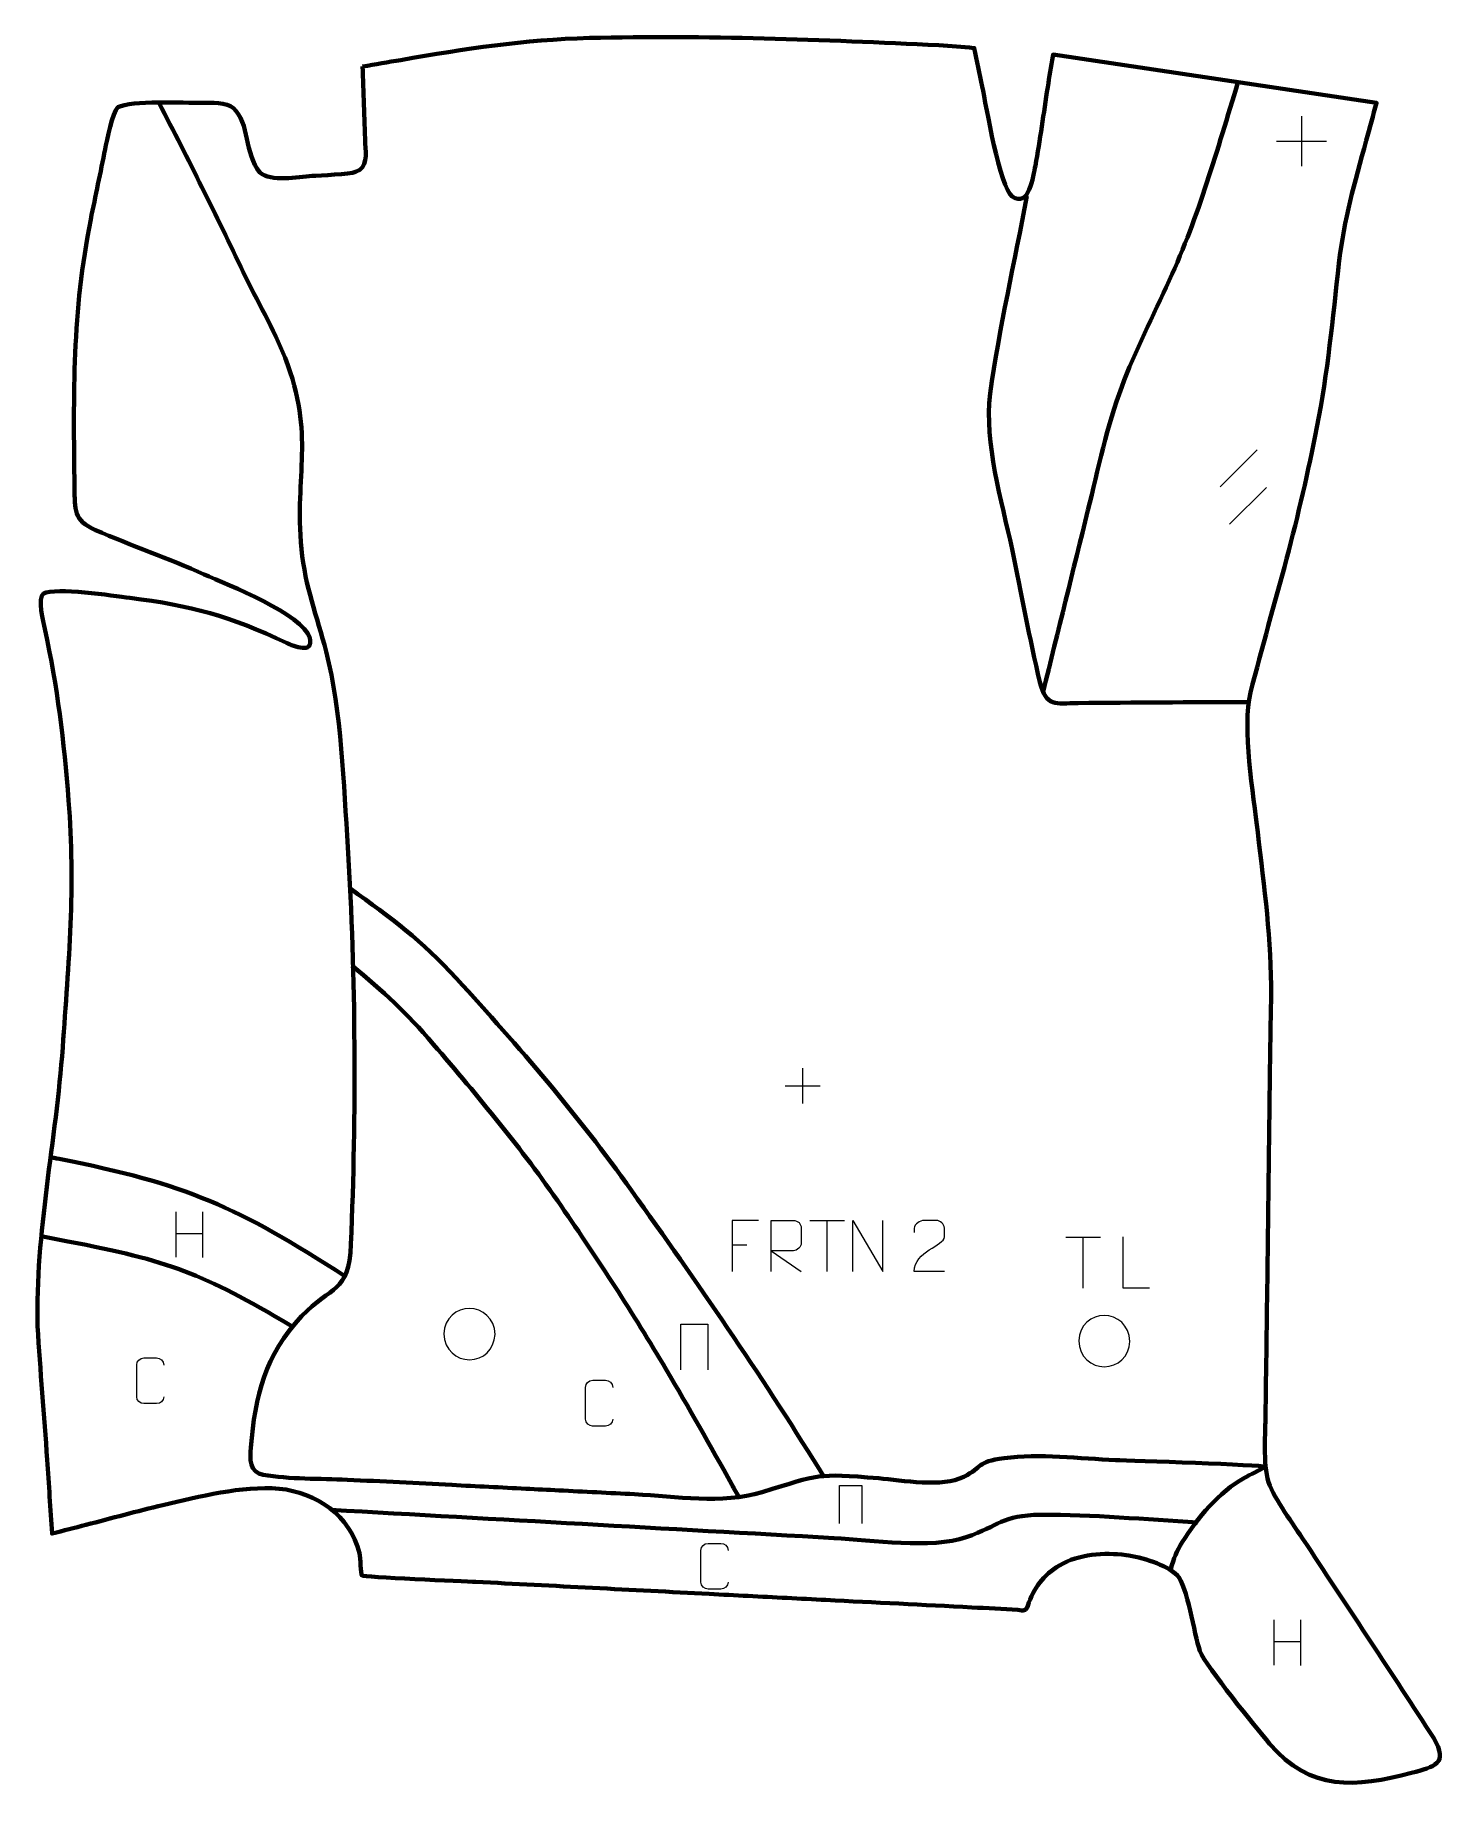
# Model space of a CAD drawing. Header units: millimetres. Extents: x 933 to 1625, y -89 to 770.
import ezdxf

# ---------------------------------------------------------------- set-up
doc = ezdxf.new("R2010")
doc.units = ezdxf.units.MM
doc.header["$MEASUREMENT"] = 0
doc.layers.add('layer 2', color=7, linetype='Continuous')
doc.layers.add('layer 3', color=7, linetype='Continuous')

msp = doc.modelspace()

# ---------------------------------------------------------------- linework, layer by layer
at = {"layer": 'layer 2', "color": 142, "lineweight": 158}
for points, knots in [([(1521.8742, 747.0769), (1511.4492, 713.2354), (1503.0797, 682.4742), (1488.2041, 649.9834), (1488.2041, 649.9834), (1480.5298, 633.2213), (1471.404, 615.2034), (1464.9934, 598.082), (1464.9934, 598.082), (1457.9315, 579.2212), (1453.3523, 557.4307), (1448.4938, 537.7592), (1448.4938, 537.7592), (1441.1679, 508.097), (1433.8418, 478.4349), (1426.5159, 448.7727)], [0, 0, 0, 0, 0.2, 0.2, 0.2, 0.2, 0.4, 0.4, 0.4, 0.4, 0.6, 0.6, 0.6, 0.6, 1, 1, 1, 1]), ([(994.0888, 736.8543), (1008.3242, 709.3212), (1021.9823, 682.0917), (1035.2805, 654.0862), (1035.2805, 654.0862), (1041.9216, 640.5299), (1050.118, 626.0571), (1055.7748, 612.2404), (1055.7748, 612.2404), (1070.4753, 573.646), (1060.2457, 555.6908), (1063.7209, 518.6885), (1063.7209, 518.6885), (1065.5754, 499.9489), (1071.197, 486.1717), (1075.8049, 468.4943), (1075.8049, 468.4943), (1083.3414, 438.7961), (1084.3705, 403.4981), (1086.4524, 372.7492), (1086.4524, 372.7492), (1090.3512, 308.7328), (1090.5292, 242.6592), (1087.9407, 178.5715), (1087.9407, 178.5715), (1086.76, 154.0737), (1078.5033, 158.8538), (1063.8076, 143.3546), (1063.8076, 143.3546), (1045.9326, 124.5022), (1041.1049, 104.323), (1038.9293, 79.1172), (1038.9293, 79.1172), (1038.446, 73.5176), (1038.2892, 67.0072), (1045.0155, 65.7381), (1045.0155, 65.7381), (1057.7052, 63.5703), (1073.0101, 63.9585), (1086.1109, 63.3503), (1086.1109, 63.3503), (1103.2005, 62.5566), (1120.2851, 61.6598), (1137.3711, 60.7942), (1137.3711, 60.7942), (1149.4117, 60.1846), (1161.4524, 59.575), (1173.493, 58.9654), (1173.493, 58.9654), (1178.8797, 58.6927), (1184.2663, 58.42), (1189.6529, 58.1473), (1189.6529, 58.1473), (1202.0104, 57.5217), (1214.3679, 56.8961), (1226.7254, 56.2705), (1226.7254, 56.2705), (1247.2797, 55.0709), (1269.0227, 51.3427), (1289.1228, 57.3323), (1289.1228, 57.3323), (1318.0713, 66.0828), (1314.898, 66.5258), (1346.1031, 64.096), (1346.1031, 64.096), (1357.595, 63.0059), (1377.3532, 59.5114), (1387.6848, 64.7727), (1387.6848, 64.7727), (1397.3639, 69.7016), (1393.5599, 72.1151), (1407.521, 73.9355), (1407.521, 73.9355), (1424.3967, 76.1361), (1444.7961, 73.7691), (1461.9658, 72.9471), (1461.9658, 72.9471), (1469.6503, 72.6515), (1534.0319, 70.6414), (1535.0183, 69.6817), (1535.0183, 69.6817), (1532.6326, 68.0886), (1527.7389, 65.7606), (1524.9789, 64.2477), (1524.9789, 64.2477), (1512.4963, 57.4059), (1502.1302, 44.6659), (1494.6046, 32.771), (1494.6046, 32.771), (1491.7619, 28.2779), (1490.4648, 24.8117), (1488.9806, 19.7513)], [0, 0, 0, 0, 0.04166667, 0.04166667, 0.04166667, 0.04166667, 0.08333333, 0.08333333, 0.08333333, 0.08333333, 0.125, 0.125, 0.125, 0.125, 0.16666667, 0.16666667, 0.16666667, 0.16666667, 0.20833333, 0.20833333, 0.20833333, 0.20833333, 0.25, 0.25, 0.25, 0.25, 0.29166667, 0.29166667, 0.29166667, 0.29166667, 0.33333333, 0.33333333, 0.33333333, 0.33333333, 0.375, 0.375, 0.375, 0.375, 0.41666667, 0.41666667, 0.41666667, 0.41666667, 0.45833333, 0.45833333, 0.45833333, 0.45833333, 0.5, 0.5, 0.5, 0.5, 0.54166667, 0.54166667, 0.54166667, 0.54166667, 0.58333333, 0.58333333, 0.58333333, 0.58333333, 0.625, 0.625, 0.625, 0.625, 0.66666667, 0.66666667, 0.66666667, 0.66666667, 0.70833333, 0.70833333, 0.70833333, 0.70833333, 0.75, 0.75, 0.75, 0.75, 0.79166667, 0.79166667, 0.79166667, 0.79166667, 0.83333333, 0.83333333, 0.83333333, 0.83333333, 0.875, 0.875, 0.875, 0.875, 0.91666667, 0.91666667, 0.91666667, 0.91666667, 1, 1, 1, 1]), ([(1418.5835, 691.2538), (1412.5475, 659.2611), (1405.1991, 626.8752), (1400.6029, 594.6971), (1400.6029, 594.6971), (1397.6586, 570.1477), (1406.2767, 542.7229), (1411.3391, 518.6315), (1411.3391, 518.6315), (1415.842, 497.1063), (1419.897, 474.9512), (1424.9733, 453.6146), (1424.9733, 453.6146), (1428.1441, 441.2261), (1432.2765, 443.1973), (1443.7397, 443.3258), (1443.7397, 443.3258), (1471.1033, 443.6324), (1498.4474, 443.7245), (1525.8111, 443.7891), (1525.8111, 443.7891), (1525.8111, 443.7891), (1526.7867, 443.7914), (1526.7867, 443.7914)], [0, 0, 0, 0, 0.14285714, 0.14285714, 0.14285714, 0.14285714, 0.28571429, 0.28571429, 0.28571429, 0.28571429, 0.42857143, 0.42857143, 0.42857143, 0.42857143, 0.57142857, 0.57142857, 0.57142857, 0.57142857, 0.71428571, 0.71428571, 0.71428571, 0.71428571, 1, 1, 1, 1]), ([(1087.5222, 352.5325), (1108.3336, 337.7387), (1122.0887, 327.5586), (1139.5858, 308.5124), (1139.5858, 308.5124), (1170.5947, 274.7583), (1198.5682, 242.266), (1225.1955, 204.8368), (1225.1955, 204.8368), (1257.19, 159.8628), (1287.9397, 115.6971), (1316.9209, 68.6535), (1316.9209, 68.6535), (1317.5889, 67.5693), (1318.257, 66.485), (1318.9253, 65.4009)], [0, 0, 0, 0, 0.2, 0.2, 0.2, 0.2, 0.4, 0.4, 0.4, 0.4, 0.6, 0.6, 0.6, 0.6, 1, 1, 1, 1]), ([(1088.3729, 314.9304), (1104.0539, 302.0056), (1114.8857, 292.039), (1128.1751, 276.5276), (1128.1751, 276.5276), (1150.5818, 250.3746), (1171.1533, 225.7533), (1190.7383, 197.2913), (1190.7383, 197.2913), (1209.0117, 170.7356), (1225.7781, 145.0358), (1242.1866, 117.2603), (1242.1866, 117.2603), (1253.1527, 98.6973), (1263.7449, 79.9232), (1274.2188, 61.0793), (1274.2188, 61.0793), (1275.4502, 58.8606), (1276.6774, 56.6397), (1277.9022, 54.4173)], [0, 0, 0, 0, 0.16666667, 0.16666667, 0.16666667, 0.16666667, 0.33333333, 0.33333333, 0.33333333, 0.33333333, 0.5, 0.5, 0.5, 0.5, 0.66666667, 0.66666667, 0.66666667, 0.66666667, 1, 1, 1, 1]), ([(1085.4925, 162.667), (1031.8753, 197.1783), (1007.9305, 207.8693), (945.1176, 220.3364), (945.1176, 220.3364), (945.1176, 220.3364), (943.933, 220.5707), (943.933, 220.5707), (943.933, 220.5707), (943.1931, 220.7166), (942.4532, 220.863), (941.7133, 221.0094)], [0, 0, 0, 0, 0.25, 0.25, 0.25, 0.25, 0.5, 0.5, 0.5, 0.5, 1, 1, 1, 1]), ([(1058.6729, 138.6707), (1015.324, 164.4847), (998.9364, 170.3943), (949.5066, 179.9685), (949.5066, 179.9685), (945.1188, 180.8124), (940.7332, 181.6604), (936.3503, 182.5299)], [0, 0, 0, 0, 0.33333333, 0.33333333, 0.33333333, 0.33333333, 1, 1, 1, 1]), ([(1501.9853, 42.507), (1476.8646, 43.8221), (1450.5693, 46.4298), (1425.5269, 46.2102), (1425.5269, 46.2102), (1405.9376, 46.0382), (1405.3501, 40.82), (1388.9144, 35.2281), (1388.9144, 35.2281), (1371.7696, 29.3949), (1342.6452, 33.7058), (1324.2261, 34.8281), (1324.2261, 34.8281), (1242.1679, 39.4152), (1160.1104, 44.015), (1078.0525, 48.6079)], [0, 0, 0, 0, 0.2, 0.2, 0.2, 0.2, 0.4, 0.4, 0.4, 0.4, 0.6, 0.6, 0.6, 0.6, 1, 1, 1, 1])]:
    msp.add_open_spline(points, degree=3, knots=knots, dxfattribs=at)
at = {"layer": 'layer 2', "color": 142, "lineweight": 9}
for points in [[(1552.9715, 730.4202), (1552.9715, 730.4202), (1552.9715, 705.9612), (1552.9715, 705.9612)], [(1540.742, 718.1907), (1540.742, 718.1907), (1565.201, 718.1907), (1565.201, 718.1907)], [(1513.1718, 549.1149), (1513.1718, 549.1149), (1531.2235, 567.1665), (1531.2235, 567.1665)], [(1513.1718, 549.1149), (1513.1718, 549.1149), (1531.2235, 567.1665), (1531.2235, 567.1665)], [(1517.7254, 530.7956), (1517.7254, 530.7956), (1535.777, 548.8473), (1535.777, 548.8473)], [(1517.7254, 530.7956), (1517.7254, 530.7956), (1535.777, 548.8473), (1535.777, 548.8473)], [(1308.859, 264.6581), (1308.859, 264.6581), (1308.859, 247.4999), (1308.859, 247.4999)], [(1300.28, 256.079), (1300.28, 256.079), (1317.4381, 256.079), (1317.4381, 256.079)], [(1002.2515, 194.387), (1002.2515, 194.387), (1002.2515, 172.1875), (1002.2515, 172.1875)], [(1015.3712, 194.387), (1015.3712, 194.387), (1015.3712, 172.0298), (1015.3712, 172.0298)], [(1312.3607, 190.1954), (1312.3607, 190.1954), (1329.3531, 190.1954), (1329.3531, 190.1954)], [(1320.8571, 165.2577), (1320.8571, 165.2577), (1320.8571, 190.219), (1320.8571, 190.219)], [(1002.269, 183.7413), (1002.269, 183.7413), (1015.3712, 183.7413), (1015.3712, 183.7413)], [(1437.583, 182.0872), (1437.583, 182.0872), (1454.5755, 182.0872), (1454.5755, 182.0872)], [(1446.0795, 157.1495), (1446.0795, 157.1495), (1446.0795, 182.1108), (1446.0795, 182.1108)], [(1274.4056, 178.3356), (1274.4056, 178.3356), (1281.5759, 178.3356), (1281.5759, 178.3356)], [(1539.354, -5.1657), (1539.354, -5.1657), (1539.354, -27.3652), (1539.354, -27.3652)], [(1552.4737, -5.1657), (1552.4737, -5.1657), (1552.4737, -27.5228), (1552.4737, -27.5228)], [(1539.3715, -15.8113), (1539.3715, -15.8113), (1552.4737, -15.8113), (1552.4737, -15.8113)]]:
    msp.add_open_spline(points, degree=3, dxfattribs=at)
for points, knots in [([(1287.2836, 190.2189), (1287.2836, 190.2189), (1274.4056, 190.2189), (1274.4056, 190.2189), (1274.4056, 190.2189), (1274.4056, 190.2189), (1274.4056, 165.2577), (1274.4056, 165.2577)], [0, 0, 0, 0, 0.33333333, 0.33333333, 0.33333333, 0.33333333, 1, 1, 1, 1]), ([(1293.5165, 165.2577), (1293.5165, 165.2577), (1293.5165, 190.2189), (1293.5165, 190.2189), (1293.5165, 190.2189), (1297.1124, 190.2189), (1300.709, 190.2189), (1304.3053, 190.2189), (1304.3053, 190.2189), (1306.6314, 190.1812), (1308.1891, 188.6908), (1308.185, 186.3236), (1308.185, 186.3236), (1308.1846, 184.2875), (1308.1846, 181.2271), (1308.185, 179.1905), (1308.185, 179.1905), (1308.1785, 177.3145), (1306.3656, 175.3721), (1304.3555, 175.353), (1304.3555, 175.353), (1304.3555, 175.353), (1293.5165, 175.353), (1293.5165, 175.353), (1293.5165, 175.353), (1293.5165, 175.353), (1308.1757, 165.2577), (1308.1757, 165.2577)], [0, 0, 0, 0, 0.125, 0.125, 0.125, 0.125, 0.25, 0.25, 0.25, 0.25, 0.375, 0.375, 0.375, 0.375, 0.5, 0.5, 0.5, 0.5, 0.625, 0.625, 0.625, 0.625, 0.75, 0.75, 0.75, 0.75, 1, 1, 1, 1]), ([(1333.5335, 165.2577), (1333.5335, 165.2577), (1333.5335, 190.2189), (1333.5335, 190.2189), (1333.5335, 190.2189), (1333.5335, 190.2189), (1348.1927, 165.2577), (1348.1927, 165.2577), (1348.1927, 165.2577), (1348.1927, 165.2577), (1348.1927, 190.2189), (1348.1927, 190.2189)], [0, 0, 0, 0, 0.25, 0.25, 0.25, 0.25, 0.5, 0.5, 0.5, 0.5, 1, 1, 1, 1]), ([(1378.2461, 165.2473), (1373.3302, 165.2477), (1368.4142, 165.2477), (1363.4986, 165.2473), (1363.4986, 165.2473), (1363.4986, 175.1827), (1378.1542, 177.8248), (1378.2461, 182.1364), (1378.2461, 182.1364), (1378.2457, 183.5609), (1378.2457, 184.985), (1378.2461, 186.4087), (1378.2461, 186.4087), (1378.2292, 188.4864), (1376.1057, 190.2118), (1374.4342, 190.2291), (1374.4342, 190.2291), (1372.3604, 190.2287), (1370.2869, 190.2287), (1368.2138, 190.2291), (1368.2138, 190.2291), (1366.3911, 190.2456), (1363.5656, 188.453), (1363.4986, 186.3587), (1363.4986, 186.3587), (1363.4986, 186.3587), (1363.4986, 184.3033), (1363.4986, 184.3033)], [0, 0, 0, 0, 0.125, 0.125, 0.125, 0.125, 0.25, 0.25, 0.25, 0.25, 0.375, 0.375, 0.375, 0.375, 0.5, 0.5, 0.5, 0.5, 0.625, 0.625, 0.625, 0.625, 0.75, 0.75, 0.75, 0.75, 1, 1, 1, 1]), ([(1478.5853, 157.1495), (1478.5853, 157.1495), (1465.6322, 157.1495), (1465.6322, 157.1495), (1465.6322, 157.1495), (1465.6322, 157.1495), (1465.6322, 182.1107), (1465.6322, 182.1107)], [0, 0, 0, 0, 0.33333333, 0.33333333, 0.33333333, 0.33333333, 1, 1, 1, 1]), ([(1133.4132, 134.7063), (1133.4974, 142.614), (1139.7779, 147.1939), (1145.917, 147.0784), (1145.917, 147.0784), (1152.0562, 147.1939), (1158.3367, 142.3551), (1158.4209, 134.4474), (1158.4209, 134.4474), (1157.98, 126.9102), (1152.6904, 122.1104), (1145.917, 122.0753), (1145.917, 122.0753), (1139.7779, 121.9598), (1133.4974, 126.7986), (1133.4132, 134.7063)], [0, 0, 0, 0, 0.2, 0.2, 0.2, 0.2, 0.4, 0.4, 0.4, 0.4, 0.6, 0.6, 0.6, 0.6, 1, 1, 1, 1]), ([(1249.3645, 117.1552), (1249.3645, 117.1552), (1249.3645, 139.5124), (1249.3645, 139.5124), (1249.3645, 139.5124), (1249.3645, 139.5124), (1262.4869, 139.5124), (1262.4869, 139.5124), (1262.4869, 139.5124), (1262.4869, 139.5124), (1262.4869, 117.1552), (1262.4869, 117.1552)], [0, 0, 0, 0, 0.25, 0.25, 0.25, 0.25, 0.5, 0.5, 0.5, 0.5, 1, 1, 1, 1]), ([(1443.9534, 131.2954), (1444.0376, 139.203), (1450.3181, 143.783), (1456.4573, 143.6675), (1456.4573, 143.6675), (1462.5965, 143.783), (1468.8769, 138.9442), (1468.9611, 131.0365), (1468.9611, 131.0365), (1468.5202, 123.4993), (1463.2307, 118.6994), (1456.4573, 118.6644), (1456.4573, 118.6644), (1450.3181, 118.5489), (1444.0376, 123.3877), (1443.9534, 131.2954)], [0, 0, 0, 0, 0.2, 0.2, 0.2, 0.2, 0.4, 0.4, 0.4, 0.4, 0.6, 0.6, 0.6, 0.6, 1, 1, 1, 1]), ([(996.4149, 103.9942), (996.2897, 101.9125), (994.787, 100.5869), (992.8627, 100.5772), (992.8627, 100.5772), (990.7734, 100.5776), (988.6842, 100.5776), (986.5953, 100.5772), (986.5953, 100.5772), (984.8705, 100.4828), (983.1036, 102.1712), (983.1137, 103.9786), (983.1137, 103.9786), (983.114, 109.1483), (983.114, 114.3177), (983.1137, 119.4867), (983.1137, 119.4867), (983.1175, 121.4023), (984.6824, 122.9427), (986.6108, 122.9306), (986.6108, 122.9306), (988.6946, 122.9306), (990.7786, 122.9306), (992.8627, 122.9306), (992.8627, 122.9306), (994.6068, 122.9624), (996.391, 121.6261), (996.4149, 119.4421)], [0, 0, 0, 0, 0.125, 0.125, 0.125, 0.125, 0.25, 0.25, 0.25, 0.25, 0.375, 0.375, 0.375, 0.375, 0.5, 0.5, 0.5, 0.5, 0.625, 0.625, 0.625, 0.625, 0.75, 0.75, 0.75, 0.75, 1, 1, 1, 1]), ([(1215.9955, 93.0501), (1215.8703, 90.9685), (1214.3676, 89.6428), (1212.4433, 89.6331), (1212.4433, 89.6331), (1210.3541, 89.6335), (1208.2648, 89.6335), (1206.1759, 89.6331), (1206.1759, 89.6331), (1204.4512, 89.5387), (1202.6842, 91.2271), (1202.6943, 93.0345), (1202.6943, 93.0345), (1202.6946, 98.2042), (1202.6946, 103.3736), (1202.6943, 108.5426), (1202.6943, 108.5426), (1202.6981, 110.4582), (1204.263, 111.9986), (1206.1915, 111.9865), (1206.1915, 111.9865), (1208.2752, 111.9865), (1210.3592, 111.9865), (1212.4433, 111.9865), (1212.4433, 111.9865), (1214.1874, 112.0183), (1215.9716, 110.682), (1215.9955, 108.498)], [0, 0, 0, 0, 0.125, 0.125, 0.125, 0.125, 0.25, 0.25, 0.25, 0.25, 0.375, 0.375, 0.375, 0.375, 0.5, 0.5, 0.5, 0.5, 0.625, 0.625, 0.625, 0.625, 0.75, 0.75, 0.75, 0.75, 1, 1, 1, 1]), ([(1326.9998, 41.8761), (1326.9998, 41.8761), (1326.9998, 60.4655), (1326.9998, 60.4655), (1326.9998, 60.4655), (1326.9998, 60.4655), (1337.9107, 60.4655), (1337.9107, 60.4655), (1337.9107, 60.4655), (1337.9107, 60.4655), (1337.9107, 41.8761), (1337.9107, 41.8761)], [0, 0, 0, 0, 0.25, 0.25, 0.25, 0.25, 0.5, 0.5, 0.5, 0.5, 1, 1, 1, 1]), ([(1272.4574, 13.2977), (1272.3322, 11.2161), (1270.8295, 9.8905), (1268.9052, 9.8808), (1268.9052, 9.8808), (1266.8159, 9.8811), (1264.7267, 9.8811), (1262.6378, 9.8808), (1262.6378, 9.8808), (1260.9131, 9.7864), (1259.1461, 11.4748), (1259.1562, 13.2822), (1259.1562, 13.2822), (1259.1565, 18.4519), (1259.1565, 23.6212), (1259.1562, 28.7902), (1259.1562, 28.7902), (1259.16, 30.7059), (1260.7249, 32.2463), (1262.6533, 32.2342), (1262.6533, 32.2342), (1264.7371, 32.2342), (1266.8211, 32.2342), (1268.9052, 32.2342), (1268.9052, 32.2342), (1270.6493, 32.266), (1272.4335, 30.9296), (1272.4574, 28.7456)], [0, 0, 0, 0, 0.125, 0.125, 0.125, 0.125, 0.25, 0.25, 0.25, 0.25, 0.375, 0.375, 0.375, 0.375, 0.5, 0.5, 0.5, 0.5, 0.625, 0.625, 0.625, 0.625, 0.75, 0.75, 0.75, 0.75, 1, 1, 1, 1])]:
    msp.add_open_spline(points, degree=3, knots=knots, dxfattribs=at)
at = {"layer": 'layer 3', "color": 242, "lineweight": 158}
msp.add_open_spline([(1093.6631, 754.73), (1099.8884, 755.7977), (1106.1136, 756.8653), (1112.3389, 757.933), (1112.3389, 757.933), (1144.1585, 763.4414), (1172.1723, 767.8583), (1204.6427, 768.7029), (1204.6427, 768.7029), (1261.2913, 770.0981), (1318.9157, 767.8527), (1375.5324, 765.1839), (1375.5324, 765.1839), (1381.2766, 764.9131), (1386.9524, 764.2832), (1392.6766, 763.7885), (1392.6766, 763.7885), (1392.6766, 763.7885), (1392.8671, 763.7724), (1392.8671, 763.7724), (1392.8671, 763.7724), (1394.1641, 757.5023), (1395.4612, 751.2323), (1396.7582, 744.9621), (1396.7582, 744.9621), (1398.5965, 735.6769), (1405.3189, 695.651), (1411.3511, 691.2337), (1411.3511, 691.2337), (1419.6121, 685.1843), (1421.7919, 701.3099), (1422.7339, 706.2284), (1422.7339, 706.2284), (1425.1196, 718.6865), (1426.7848, 732.0198), (1428.8066, 744.6505), (1428.8066, 744.6505), (1429.6074, 749.654), (1430.4171, 754.6562), (1431.2243, 759.6588), (1431.2243, 759.6588), (1431.2243, 759.6588), (1431.3755, 760.5962), (1431.3755, 760.5962), (1431.3755, 760.5962), (1431.3755, 760.5962), (1589.645, 736.953), (1589.645, 736.953), (1589.645, 736.953), (1587.9768, 730.8362), (1586.3087, 724.7195), (1584.6404, 718.6027), (1584.6404, 718.6027), (1578.8097, 697.409), (1573.787, 680.5058), (1571.265, 658.3829), (1571.265, 658.3829), (1568.1616, 631.0589), (1565.8144, 605.3878), (1560.49, 578.2603), (1560.49, 578.2603), (1556.1486, 556.1817), (1551.3811, 535.6163), (1545.6329, 513.8661), (1545.6329, 513.8661), (1539.8498, 492.073), (1533.4699, 470.3155), (1528.0162, 448.4582), (1528.0162, 448.4582), (1523.7931, 431.533), (1529.4571, 398.3579), (1531.5353, 380.1003), (1531.5353, 380.1003), (1534.5936, 353.2325), (1538.4129, 327.1847), (1538.0666, 300.0213), (1538.0666, 300.0213), (1537.854, 285.7939), (1537.5845, 271.5586), (1537.4011, 257.3318), (1537.4011, 257.3318), (1537.3269, 250.9861), (1537.2528, 244.6405), (1537.1786, 238.2948), (1537.1786, 238.2948), (1536.615, 190.0422), (1536.0065, 141.8229), (1535.3134, 93.5719), (1535.3134, 93.5719), (1535.1598, 84.2705), (1533.982, 68.8868), (1537.456, 60.4763), (1537.456, 60.4763), (1541.3317, 51.4615), (1550.0454, 39.9148), (1555.6633, 31.3354), (1555.6633, 31.3354), (1576.3025, -0.1693), (1597.253, -31.4707), (1617.6363, -63.1426), (1617.6363, -63.1426), (1625.0294, -75.8245), (1617.9767, -76.963), (1606.7514, -80.1195), (1606.7514, -80.1195), (1579.2497, -87.0819), (1557.4821, -89.3491), (1537.3485, -65.7866), (1537.3485, -65.7866), (1530.1745, -57.2815), (1506.8867, -28.9037), (1503.1596, -20.3147), (1503.1596, -20.3147), (1500.4379, -12.1954), (1497.0398, 11.6546), (1492.2123, 16.5147), (1492.2123, 16.5147), (1486.8097, 21.9538), (1474.5613, 25.4633), (1467.0989, 26.4626), (1467.0989, 26.4626), (1456.3544, 27.9014), (1444.067, 27.0467), (1434.5474, 21.4561), (1434.5474, 21.4561), (1426.8477, 16.7486), (1421.7102, 10.3047), (1418.9996, 1.6943), (1418.9996, 1.6943), (1418.1484, -1.1788), (1417.0248, -0.6409), (1414.1784, -0.3682), (1414.1784, -0.3682), (1407.1024, 0.3095), (1398.8727, 0.5092), (1391.6657, 0.8919), (1391.6657, 0.8919), (1367.8794, 2.1548), (1344.0871, 3.3048), (1320.299, 4.535), (1320.299, 4.535), (1313.955, 4.8635), (1307.6109, 5.1919), (1301.2669, 5.5204), (1301.2669, 5.5204), (1288.5788, 6.1773), (1275.8906, 6.8342), (1263.2025, 7.4912), (1263.2025, 7.4912), (1225.1381, 9.462), (1187.0737, 11.4327), (1149.0094, 13.4034), (1149.0094, 13.4034), (1143.3084, 13.6807), (1093.6965, 15.6015), (1093.1783, 16.5869), (1093.1783, 16.5869), (1092.6891, 17.5173), (1092.6904, 24.8472), (1092.0745, 27.381), (1092.0745, 27.381), (1087.5826, 45.862), (1071.0799, 57.0902), (1052.7797, 58.9794), (1052.7797, 58.9794), (1034.334, 60.4559), (1013.8643, 55.1314), (995.9472, 50.9298), (995.9472, 50.9298), (983.3354, 47.9797), (970.8368, 44.5232), (958.2946, 41.2907), (958.2946, 41.2907), (952.7763, 39.8746), (947.2581, 38.4587), (941.7398, 37.0428), (941.7398, 37.0428), (941.3387, 43.0582), (940.9376, 49.0737), (940.5366, 55.089), (940.5366, 55.089), (940.1355, 61.1045), (939.7345, 67.1199), (939.3334, 73.1354), (939.3334, 73.1354), (937.8809, 94.8492), (935.9078, 116.7478), (934.654, 138.4202), (934.654, 138.4202), (933.4365, 183.7937), (943.709, 229.4472), (946.9311, 274.8313), (946.9311, 274.8313), (949.8905, 316.2649), (953.1547, 353.9208), (949.83, 395.6431), (949.83, 395.6431), (947.5013, 424.7331), (944.4664, 451.0314), (938.1558, 479.6103), (938.1558, 479.6103), (937.4747, 482.695), (934.4516, 494.9037), (937.5462, 496.8946), (937.5462, 496.8946), (943.4173, 500.0284), (971.4675, 495.833), (979.7523, 494.789), (979.7523, 494.789), (1009.9979, 490.9776), (1028.699, 485.863), (1056.3727, 472.7881), (1056.3727, 472.7881), (1059.8508, 471.1305), (1069.9886, 467.0389), (1067.7451, 475.2552), (1067.7451, 475.2552), (1064.6704, 486.515), (1027.6088, 501.2736), (1016.1854, 506.2914), (1016.1854, 506.2914), (998.6392, 513.9985), (980.5366, 520.3436), (962.9448, 527.9864), (962.9448, 527.9864), (952.1509, 532.7147), (952.9125, 537.9501), (952.6799, 548.8206), (952.6799, 548.8206), (952.1466, 594.7337), (951.5362, 634.4653), (960.6487, 679.9682), (960.6487, 679.9682), (962.9651, 691.4451), (965.3812, 702.9014), (967.6963, 714.3787), (967.6963, 714.3787), (968.503, 718.3912), (971.1457, 732.324), (973.9518, 734.8074), (973.9518, 734.8074), (980.3756, 738.3451), (1006.2261, 736.8637), (1015.2254, 736.9702), (1015.2254, 736.9702), (1019.421, 737.0199), (1027.2273, 737.3134), (1030.479, 734.3579), (1030.479, 734.3579), (1038.4195, 727.1406), (1035.7613, 712.0355), (1043.3382, 702.9314), (1043.3382, 702.9314), (1048.8351, 698.0906), (1061.8557, 700.8339), (1068.886, 701.2371), (1068.886, 701.2371), (1072.8932, 701.467), (1087.2595, 702.0114), (1090.2285, 703.177), (1090.2285, 703.177), (1096.4018, 705.6003), (1095.1038, 711.4545), (1094.9199, 717.1532), (1094.9199, 717.1532), (1094.5156, 729.6808), (1094.069, 742.204), (1093.6631, 754.73)], degree=3, knots=[0, 0, 0, 0, 0.01470588, 0.01470588, 0.01470588, 0.01470588, 0.02941176, 0.02941176, 0.02941176, 0.02941176, 0.04411765, 0.04411765, 0.04411765, 0.04411765, 0.05882353, 0.05882353, 0.05882353, 0.05882353, 0.07352941, 0.07352941, 0.07352941, 0.07352941, 0.08823529, 0.08823529, 0.08823529, 0.08823529, 0.10294118, 0.10294118, 0.10294118, 0.10294118, 0.11764706, 0.11764706, 0.11764706, 0.11764706, 0.13235294, 0.13235294, 0.13235294, 0.13235294, 0.14705882, 0.14705882, 0.14705882, 0.14705882, 0.16176471, 0.16176471, 0.16176471, 0.16176471, 0.17647059, 0.17647059, 0.17647059, 0.17647059, 0.19117647, 0.19117647, 0.19117647, 0.19117647, 0.20588235, 0.20588235, 0.20588235, 0.20588235, 0.22058824, 0.22058824, 0.22058824, 0.22058824, 0.23529412, 0.23529412, 0.23529412, 0.23529412, 0.25, 0.25, 0.25, 0.25, 0.26470588, 0.26470588, 0.26470588, 0.26470588, 0.27941176, 0.27941176, 0.27941176, 0.27941176, 0.29411765, 0.29411765, 0.29411765, 0.29411765, 0.30882353, 0.30882353, 0.30882353, 0.30882353, 0.32352941, 0.32352941, 0.32352941, 0.32352941, 0.33823529, 0.33823529, 0.33823529, 0.33823529, 0.35294118, 0.35294118, 0.35294118, 0.35294118, 0.36764706, 0.36764706, 0.36764706, 0.36764706, 0.38235294, 0.38235294, 0.38235294, 0.38235294, 0.39705882, 0.39705882, 0.39705882, 0.39705882, 0.41176471, 0.41176471, 0.41176471, 0.41176471, 0.42647059, 0.42647059, 0.42647059, 0.42647059, 0.44117647, 0.44117647, 0.44117647, 0.44117647, 0.45588235, 0.45588235, 0.45588235, 0.45588235, 0.47058824, 0.47058824, 0.47058824, 0.47058824, 0.48529412, 0.48529412, 0.48529412, 0.48529412, 0.5, 0.5, 0.5, 0.5, 0.51470588, 0.51470588, 0.51470588, 0.51470588, 0.52941176, 0.52941176, 0.52941176, 0.52941176, 0.54411765, 0.54411765, 0.54411765, 0.54411765, 0.55882353, 0.55882353, 0.55882353, 0.55882353, 0.57352941, 0.57352941, 0.57352941, 0.57352941, 0.58823529, 0.58823529, 0.58823529, 0.58823529, 0.60294118, 0.60294118, 0.60294118, 0.60294118, 0.61764706, 0.61764706, 0.61764706, 0.61764706, 0.63235294, 0.63235294, 0.63235294, 0.63235294, 0.64705882, 0.64705882, 0.64705882, 0.64705882, 0.66176471, 0.66176471, 0.66176471, 0.66176471, 0.67647059, 0.67647059, 0.67647059, 0.67647059, 0.69117647, 0.69117647, 0.69117647, 0.69117647, 0.70588235, 0.70588235, 0.70588235, 0.70588235, 0.72058824, 0.72058824, 0.72058824, 0.72058824, 0.73529412, 0.73529412, 0.73529412, 0.73529412, 0.75, 0.75, 0.75, 0.75, 0.76470588, 0.76470588, 0.76470588, 0.76470588, 0.77941176, 0.77941176, 0.77941176, 0.77941176, 0.79411765, 0.79411765, 0.79411765, 0.79411765, 0.80882353, 0.80882353, 0.80882353, 0.80882353, 0.82352941, 0.82352941, 0.82352941, 0.82352941, 0.83823529, 0.83823529, 0.83823529, 0.83823529, 0.85294118, 0.85294118, 0.85294118, 0.85294118, 0.86764706, 0.86764706, 0.86764706, 0.86764706, 0.88235294, 0.88235294, 0.88235294, 0.88235294, 0.89705882, 0.89705882, 0.89705882, 0.89705882, 0.91176471, 0.91176471, 0.91176471, 0.91176471, 0.92647059, 0.92647059, 0.92647059, 0.92647059, 0.94117647, 0.94117647, 0.94117647, 0.94117647, 0.95588235, 0.95588235, 0.95588235, 0.95588235, 0.97058824, 0.97058824, 0.97058824, 0.97058824, 1, 1, 1, 1], dxfattribs=at)

doc.saveas('drawing.dxf')
